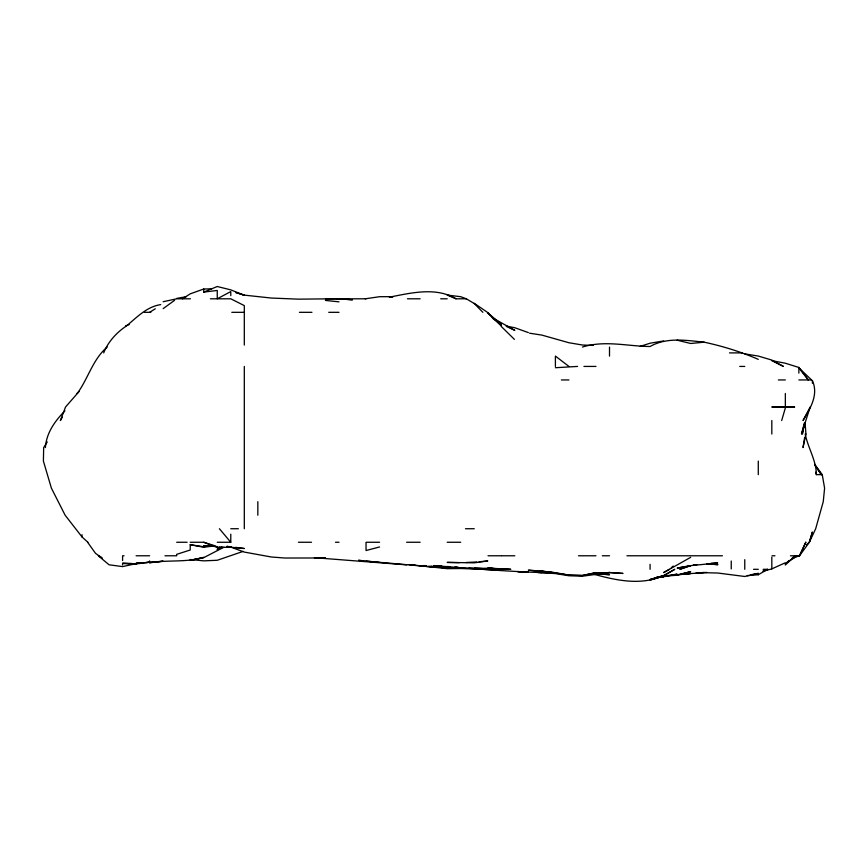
<?xml version="1.0" encoding="UTF-8"?>
<svg xmlns="http://www.w3.org/2000/svg" width="868" height="868" viewBox="0 0 868 868"><rect width="100%" height="100%" fill="white"/><g stroke="black" fill="none" stroke-linecap="round" stroke-linejoin="round"><path stroke-width="1.3" d="M804.614 437.743L803.019 447.584L805.927 434.054L805.113 422.987M45.407 447.584C46.264 433.067 55.042 420.828 64.937 410.868M803.725 425.45L801.511 434.054L810.169 407.005L803.03 420.524C810.191 408.492 818.828 394.973 812.394 380.564L811.092 379.945L798.864 379.945M781.677 420.524L785.345 407.971M806.48 544.822L809.334 542.261L812.394 531.997L809.356 542.261L799.515 555.78L805.797 542.261L799.515 555.78M103.683 352.896C108.088 341.775 116.703 332.336 126.63 325.847C136.916 317.254 146.779 306.719 160.699 304.603M809.334 542.261L815.681 528.731L823.255 501.682L824.6 488.152L822.256 474.633L814.672 464.326M62.398 417.15L60.369 420.524L65.545 407.005L79.324 391.229M47.263 441.942L43.66 447.584L43.4 461.103L51.396 488.152L65.133 515.212L82.004 536.934L87.863 542.261M107.252 347.037C92.767 359.222 88.221 378.589 77.23 393.475L76.655 393.475M671.311 567.683L673.253 566.045M787.309 562.008L789.262 560.457M792.213 558.124L795.153 555.78L785.345 565.014L785.345 562.757L771.815 568.887L763.373 571.101M163.151 308.628L174.598 300.306M786.441 562.855L797.377 555.78M182.508 298.798L190.211 293.851L203.73 289.022L211.846 288.816M149.632 312.317L155.263 308.802M224.02 547.176L203.73 557.657L190.211 560.327L203.73 557.375C186.186 562.681 167.611 559.73 149.632 562.735L149.632 560.891M747.229 575.614L758.285 574.746L767.703 569.31L763.156 569.31M669.369 569.31L663.608 572.598L690.657 557.332M221.763 547.404L217.26 549.726L221.763 547.491M222.175 547.024L217.26 549.303L222.175 547.382M203.73 289.022L203.73 292.104L217.26 286.516L230.779 289.869L244.309 295.261L235.705 292.483M758.285 359.363C740.903 351.8 722.708 346.158 704.187 342.187C686.197 340.31 666.57 337.055 650.078 346.506C627.271 346.278 604.877 340.039 582.45 347.048M792.723 558.254L798.864 555.856L798.864 556.41M243.159 551.386L217.26 560.272L203.73 560.858L190.211 559.502M762.994 571.101L767.703 569.31M125.632 325.847L129.126 324.567M690.657 565.589L679.828 569.31L690.657 565.632L717.717 562.974L710.946 563.267M640.248 346.365L650.078 343.218L663.608 340.929M219.713 547.133L217.26 547.827L220.949 547.187M379.566 546.959L366.046 550.529L366.046 542.533M389.331 297.171C410.965 292.993 435.855 286.679 456.026 298.798L466.333 298.798L474.254 303.529L482.847 312.317M101.545 557.603L98.323 555.78L109.053 564.797L122.583 566.598L139.791 562.855M758.285 574.746L758.285 573.401L744.766 576.482L717.717 573.021L704.187 572.696L683.897 573.987M163.151 301.738L176.681 298.798L190.45 298.798M390.578 297.192L393.096 296.65L379.566 296.704L365.276 298.798M657.456 577.263L663.608 576.005L650.078 579.954L663.608 575.56L674.805 569.31L663.608 575.842L650.078 579.477L663.608 575.56C641.202 585.889 616.161 580.432 593.528 574.128M176.681 298.418L186.522 296.639M750.907 574.714L758.285 573.401M136.102 563.647L139.791 562.996M206.193 546.352L203.73 546.764L190.211 544.724L190.211 550.019L176.681 554.337L176.681 555.78L164.974 555.78M655.004 578.023L663.608 576.688L656.848 577.057L663.608 576.764L677.138 574.16L663.608 576.233L677.138 575.224L690.657 571.643L677.138 574.909L690.657 573.52L683.897 573.889M122.583 564.97L122.583 563.386L136.102 563.929L149.632 562.204L145.943 562.518M203.73 292.104L217.26 290.465L217.26 298.798L230.779 291.572L230.779 295.63M190.211 544.724L203.73 547.22L214.797 545.874M149.632 562.735L163.151 561.216L136.102 563.343L136.102 563.929M704.187 342.187L690.657 343.489L677.138 340.191M555.401 367.728L577.567 366.426M476.706 561.987L466.138 562.497M479.169 561.759L487.773 560.956L474.254 562.822L447.194 562.399L459.367 562.659M136.102 563.343L141.028 562.931M706.888 572.424L696.071 572.902L704.187 572.511M337.001 298.798L352.516 299.786L338.987 298.755L298.408 299.156L271.358 298.049L244.309 295.131L235.705 292.44M203.73 547.22L203.73 545.777L214.548 545.614M785.345 406.875L771.815 407.005L794.676 407.005L785.345 406.875L785.345 393.475M325.467 298.842L366.046 298.798M210.392 298.798L230.779 298.798L244.309 305.623L244.309 345.063M407.439 298.798L420.145 298.798M440.673 298.798L447.194 298.798M144.359 312.317L150.826 312.317M231.799 312.317L244.309 312.317M299.417 312.317L311.938 312.317M328.744 312.317L338.987 312.317M729.5 352.896L742.097 352.896M583.936 366.426L595.98 366.426M739.742 366.426L744.766 366.426M561.357 379.945L568.931 379.945M778.357 379.945L785.345 379.945M805.927 434.054L805.211 434.054C807.956 447.964 816.267 460.181 816.376 474.633L822.256 474.633M230.779 528.731L238.374 528.731M465.476 528.731L474.254 528.731M176.681 542.261L187.119 542.261M190.211 542.261L203.73 542.261L214.797 545.766M217.26 542.261L230.779 542.261L230.779 534.167M298.408 542.261L311.514 542.261M335.471 542.261L338.987 542.261M366.361 542.261L379.566 542.261M406.625 542.261L420.145 542.261M447.194 542.261L460.724 542.261M124.026 555.78L122.583 555.78L122.583 560.533M136.102 555.78L149.632 555.78M488.033 555.78L501.303 555.78M501.845 555.78L514.822 555.78M578.511 555.78L595.98 555.78M602.305 555.78L609.51 555.78M626.946 555.78L722.447 555.78M772.021 555.78L774.961 555.78M790.455 555.78L798.864 555.78M753.554 569.31L758.285 569.31M226.722 546.634L230.779 546.666M551.343 572.847C512.033 571.936 472.843 568.649 433.674 565.578L441.79 566.12M449.906 566.75L447.194 566.663L449.657 566.847M468.839 568.117L482.358 568.551M541.882 572.598L537.824 572.446L555.401 573.585L568.931 575.766L582.45 576.211L609.51 572.533L623.029 573.433L609.51 572.555L595.98 573.314L609.51 572.533L595.98 573.748L609.51 574.735L595.98 573.455M593.278 345.421L582.45 345.019L568.931 342.741L541.882 335.102L529.578 333.193M317.352 557.69L325.467 557.983L284.888 558.026L271.358 557.006L244.309 552.081L230.779 547.1L226.722 546.927M547.285 572.457L551.343 572.609M429.617 566.403L437.363 566.967M428.26 566.348L436.376 566.75M203.73 545.777L217.26 546.547M501.303 570.211L433.674 567.064L366.046 561.129M447.194 567.292L449.906 567.444M412.029 564.634L414.73 564.797M541.882 571.09L528.352 570.189L555.401 572.696L568.931 575.072L541.882 571.09L555.401 572.739M454.572 567.205L458.261 567.477L455.809 567.227M406.625 564.862L314.4 557.69M379.566 562.388L358.668 560.37M447.194 566.479L449.657 566.685M488.999 568.139L501.303 569.31L487.773 568.084L510.796 569.31L487.773 568.269L447.194 568.67L409.078 564.601M437.363 566.988L431.212 566.327M325.467 300.447L338.987 301.836M423.834 565.535L426.296 565.795M358.668 560.283L363.584 560.847M227.09 546.482L230.779 546.981L227.09 546.308M235.705 547.339L244.309 548.522L230.779 547.22L217.26 547.469L203.73 542.261M744.766 353.862L758.285 356.064L771.815 360.068L783.424 366.426L771.815 360.643L785.345 363.225L798.864 367.457L808.368 379.945L798.864 367.826L811.558 379.945M506.359 326.086L514.822 327.746L528.352 332.596M466.333 298.798L460.724 296.704L447.194 295.077L456.026 298.798M506.359 326.411L514.822 330.372L492.286 317.688M102.446 558.211L95.534 553.372L87.614 542.261M474.254 303.301L487.393 312.317L501.303 325.847L487.773 312.892L501.303 324.317L498.178 322.147M492.981 318.545L496.095 320.704M568.931 366.426L555.401 356.086L555.401 366.426M501.303 326.498L514.409 339.377M219.398 528.731L230.779 542.261M815.649 472.17L816.376 474.633M812.394 380.564L812.394 383.211M798.864 367.457L798.864 373.121M771.815 420.524L771.815 434.054M771.815 557.137L771.815 568.887M758.285 461.103L758.285 474.633M744.766 559.676L744.766 569.31M731.236 561.021L731.236 568.931M650.078 564.319L650.078 569.31M609.51 347.081L609.51 356.13M257.839 501.682L257.839 515.212M244.309 366.426L244.309 528.731M82.004 534.655L82.004 536.934M804.462 422.987L802.368 434.054L804.517 422.987M595.98 572.652L582.45 575.484L568.931 575.159L582.45 575.484L595.98 572.652M690.657 565.632L677.138 568.073L690.657 565.762M696.809 564.656L693.12 565.22L696.809 564.667M449.906 567.726L447.194 567.705L449.906 567.77M132.044 563.571L122.583 563.386L132.044 563.582M482.358 568.638L474.254 568.421L482.358 568.649M425.559 566.207L420.145 565.947L425.559 566.218M528.352 572.12L517.534 571.589L528.352 572.131M495.324 569.18L491.548 568.996L495.324 569.18M717.717 564.667L706.65 563.766L717.717 564.667M447.194 567.976L439.816 567.238L447.194 567.976M821.312 474.633L814.618 464.586L821.312 474.633"/></g></svg>
